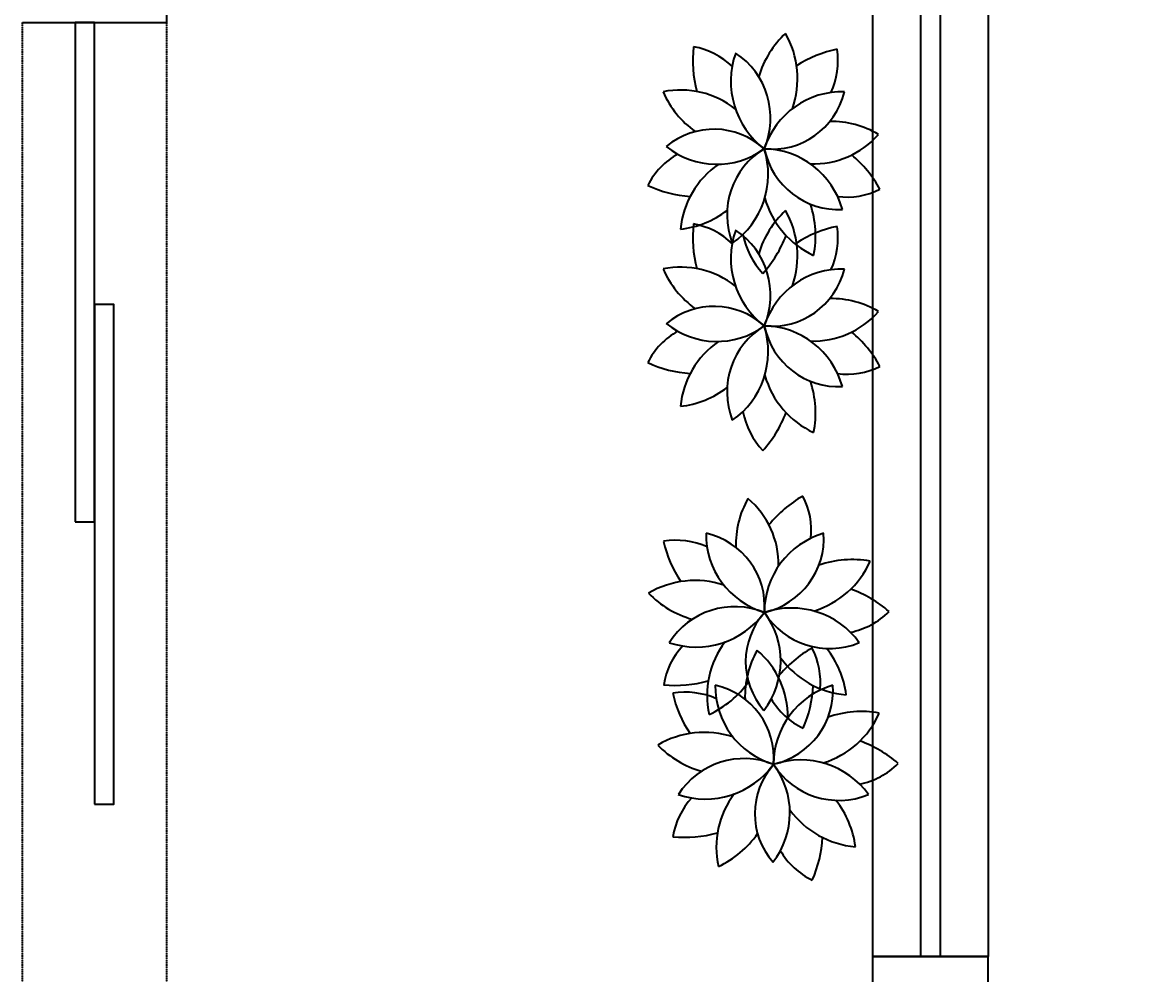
# Model space of a CAD drawing. Header units: millimetres. Extents: x 148889 to 229003, y -70503 to 111106.
# Drawn here: x 214676 to 217007, y -62714 to -60731 of the extents above; entities that cross this region are included whole.
import ezdxf

# ---------------------------------------------------------------- set-up
doc = ezdxf.new("R2010")
doc.units = ezdxf.units.MM
doc.header["$PDMODE"] = 3
doc.linetypes.add('HIDDEN', pattern=[0.375, 0.25, -0.125])
for name, color, linetype in [('C-门套', 16, 'Continuous'), ('P-原墙线', 7, 'Continuous'), ('P-外部尺寸', 44, 'Continuous'), ('P-活动家具', 3, 'Continuous'), ('P-窗', 3, 'Continuous'), ('P-门', 1, 'Continuous')]:
    doc.layers.add(name, color=color, linetype=linetype)
doc.styles.add('Arial', font='arial.ttf')
doc.dimstyles.new('1比80', dxfattribs={"dimscale": 80, "dimtxt": 2, "dimasz": 1.25, "dimexe": 1, "dimexo": 1, "dimgap": 0.25, "dimtad": 1, "dimdec": 0, "dimrnd": 0.005, "dimzin": 0, "dimdsep": 46, "dimtxsty": 'Arial', "dimblk": 'ARCHTICK', "dimcen": 0.125, "dimdle": 1, "dimclrd": 44, "dimclre": 44, "dimclrt": 50, "dimadec": 0, "dimazin": 0, "dimtfac": 1, "dimtdec": 0, "dimtix": 1, "dimtmove": 2, "dimatfit": 3, "dimldrblk": 'DOT', "dimfxl": 5, "dimfxlon": 1, "dimtvp": 1, "dimtolj": 1, "dimtzin": 0, "dimarcsym": 0})

# ---------------------------------------------------------------- blocks, each defined once
blk = doc.blocks.new('_ArchTick')
at = {"color": 0, "linetype": 'ByBlock', "const_width": 0.15}
blk.add_lwpolyline([(-0.5, -0.5), (0.5, 0.5)], dxfattribs=at)
blk = doc.blocks.new('*D311')
at = {"layer": 'Defpoints', "color": 0}
for p in [(214675.9, -60411.1), (218361.2, -60411.1), (215774.2, -64026.1)]:
    blk.add_point(p, dxfattribs=at)
at = {"layer": 'P-外部尺寸', "color": 44, "lineweight": -2}
for p, q in [((218361.2, -64106.1), (218361.2, -60331.1)), ((217961.2, -60411.1), (218441.2, -60411.1)), ((217961.2, -64026.1), (218441.2, -64026.1))]:
    blk.add_line(p, q, dxfattribs=at)
at = {"layer": 'P-外部尺寸', "color": 44, "lineweight": -2, "xscale": 100, "yscale": 100, "zscale": 100}
for p, rotation in [((218361.2, -60411.1), 90), ((218361.2, -64026.1), 270)]:
    blk.add_blockref('_ArchTick', p, dxfattribs=dict(at, rotation=rotation))
at = {"layer": 'P-外部尺寸', "color": 50, "insert": (218259.4, -62218.6), "char_height": 160, "attachment_point": 5, "rotation": 90, "style": 'Arial'}
blk.add_mtext('\\A1;3615', dxfattribs=at)
blk = doc.blocks.new('_Dot')
at = {"color": 0, "linetype": 'ByBlock', "lineweight": -2}
blk.add_line((-0.5, 0), (-1, 0), dxfattribs=at)
at = {"color": 0, "linetype": 'ByBlock', "const_width": 0.5}
blk.add_lwpolyline([(-0.25, 0, 1), (0.25, 0, 1)], format="xyb", close=True, dxfattribs=at)
blk = doc.blocks.new('A$C040036E0')
at = {"layer": 'P-活动家具', "color": 252}
for centre, major_axis, start_param, end_param in [((385.7, 383.1), (202.1, 29.1), 2.498092, 3.028027), ((82.6, 339.5), (186.3, 26.8), -0.154769, 0.708626), ((448.8, 269.5), (251.2, 36.2), 1.958443, 2.327421), ((180.6, 411.7), (156.5, 22.5), -0.252922, 0.335933), ((293.2, 403.6), (171.7, 24.7), 2.980605, 4.267607), ((81.8, 253.7), (158.3, 22.8), -0.226113, 1.19114), ((414.6, 243.8), (171.7, 24.7), 1.723968, 3.01097), ((205, 393.6), (158.3, 22.8), -1.48275, -0.065497), ((56.6, 236.5), (156.5, 22.5), 1.003715, 1.592571), ((279.1, 443.3), (251.2, 36.2), 3.21508, 3.584058), ((422.8, 151.2), (202.1, 29.1), 1.241454, 1.77139), ((288.5, 419.9), (186.3, 26.8), -1.411406, -0.548011), ((95.8, 123.3), (186.3, 26.8), 1.101868, 1.965263), ((148.9, 419), (202.1, 29.1), 3.754729, 4.284664), ((331.6, 56.6), (251.2, 36.2), 0.701806, 1.070784), ((178.9, 96.5), (158.3, 22.8), 1.030524, 2.447777), ((296.3, 80.4), (171.7, 24.7), 0.467331, 1.754333), ((99.9, 338.9), (171.7, 24.7), 4.237242, 5.524244), ((362, 139.2), (158.3, 22.8), 2.287161, 3.704414), ((101.8, 139.2), (171.7, 24.7), -0.789306, 0.497696), ((378.1, 322.8), (158.3, 22.8), 3.543798, 4.961051), ((388.3, 351.3), (156.5, 22.5), -1.509559, -0.920704), ((187.7, 67.8), (156.5, 22.5), 2.260352, 2.849208), ((309.9, 70), (186.3, 26.8), 2.358505, 3.2219), ((208.9, 43.6), (202.1, 29.1), -0.015183, 0.514753), ((429, 253.3), (186.3, 26.8), 3.615142, 4.478537), ((56.9, 337.8), (251.2, 36.2), 4.471717, 4.840695), ((39.6, 209.1), (202.1, 29.1), -1.27182, -0.741884), ((89.4, 98.8), (251.2, 36.2), -0.554831, -0.185853), ((392.7, 138.7), (156.5, 22.5), 3.516989, 4.105845)]:
    blk.add_ellipse(centre, major_axis=major_axis, ratio=0.978972, start_param=start_param, end_param=end_param, dxfattribs=at)

msp = doc.modelspace()

# ---------------------------------------------------------------- linework, layer by layer
at = {"layer": 'C-门套', "linetype": 'HIDDEN'}
msp.add_lwpolyline([(214675.9, -60731.1), (214975.9, -60731.1), (214975.9, -62751.1), (214675.9, -62751.1)], close=True, dxfattribs=at)
at = {"layer": 'P-原墙线'}
for p, q in [((214975.9, -60051.1), (214975.9, -60731.1)), ((214675.9, -60731.1), (214975.9, -60731.1)), ((216445.9, -63926.1), (216445.9, -62676.1)), ((216445.9, -62676.1), (216685.9, -62676.1)), ((216685.9, -63736.1), (216685.9, -62676.1))]:
    msp.add_line(p, q, dxfattribs=at)
at = {"layer": 'P-窗'}
for p, q in [((216545.9, -62676.1), (216545.9, -60701.1)), ((216585.9, -60701.1), (216585.9, -62676.1))]:
    msp.add_line(p, q, dxfattribs=at)
msp.add_lwpolyline([(216445.9, -60701.1), (216685.9, -60701.1), (216685.9, -62676.1), (216445.9, -62676.1)], close=True, dxfattribs=at)
at = {"layer": 'P-门'}
for points in [[(214785.9, -61771.1), (214825.9, -61771.1), (214825.9, -60731.1), (214785.9, -60731.1)], [(214825.9, -62358.7), (214865.9, -62358.7), (214865.9, -61318.7), (214825.9, -61318.7)]]:
    msp.add_lwpolyline(points, close=True, dxfattribs=at)

# ---------------------------------------------------------------- block references
at = {"layer": 'P-活动家具', "rotation": 268.979637480398}
for p in [(215983, -60748.9), (215983, -61117.7)]:
    msp.add_blockref('A$C040036E0', p, dxfattribs=at)
at = {"layer": 'P-活动家具'}
for p in [(215979, -62200.7), (215998.1, -62517)]:
    msp.add_blockref('A$C040036E0', p, dxfattribs=at)

# ---------------------------------------------------------------- dimensions: what is measured, and where the dimension line sits
at = {"layer": 'P-外部尺寸'}
dim = msp.add_linear_dim(base=(218361.2, -60411.1), p1=(215774.2, -64026.1), p2=(214675.9, -60411.1), angle=90, dimstyle='1比80', dxfattribs=at)
dim.commit()
dim.dimension.update_dxf_attribs({"geometry": '*D311', "text_midpoint": (218259.4, -62218.6)})

doc.saveas('drawing.dxf')
